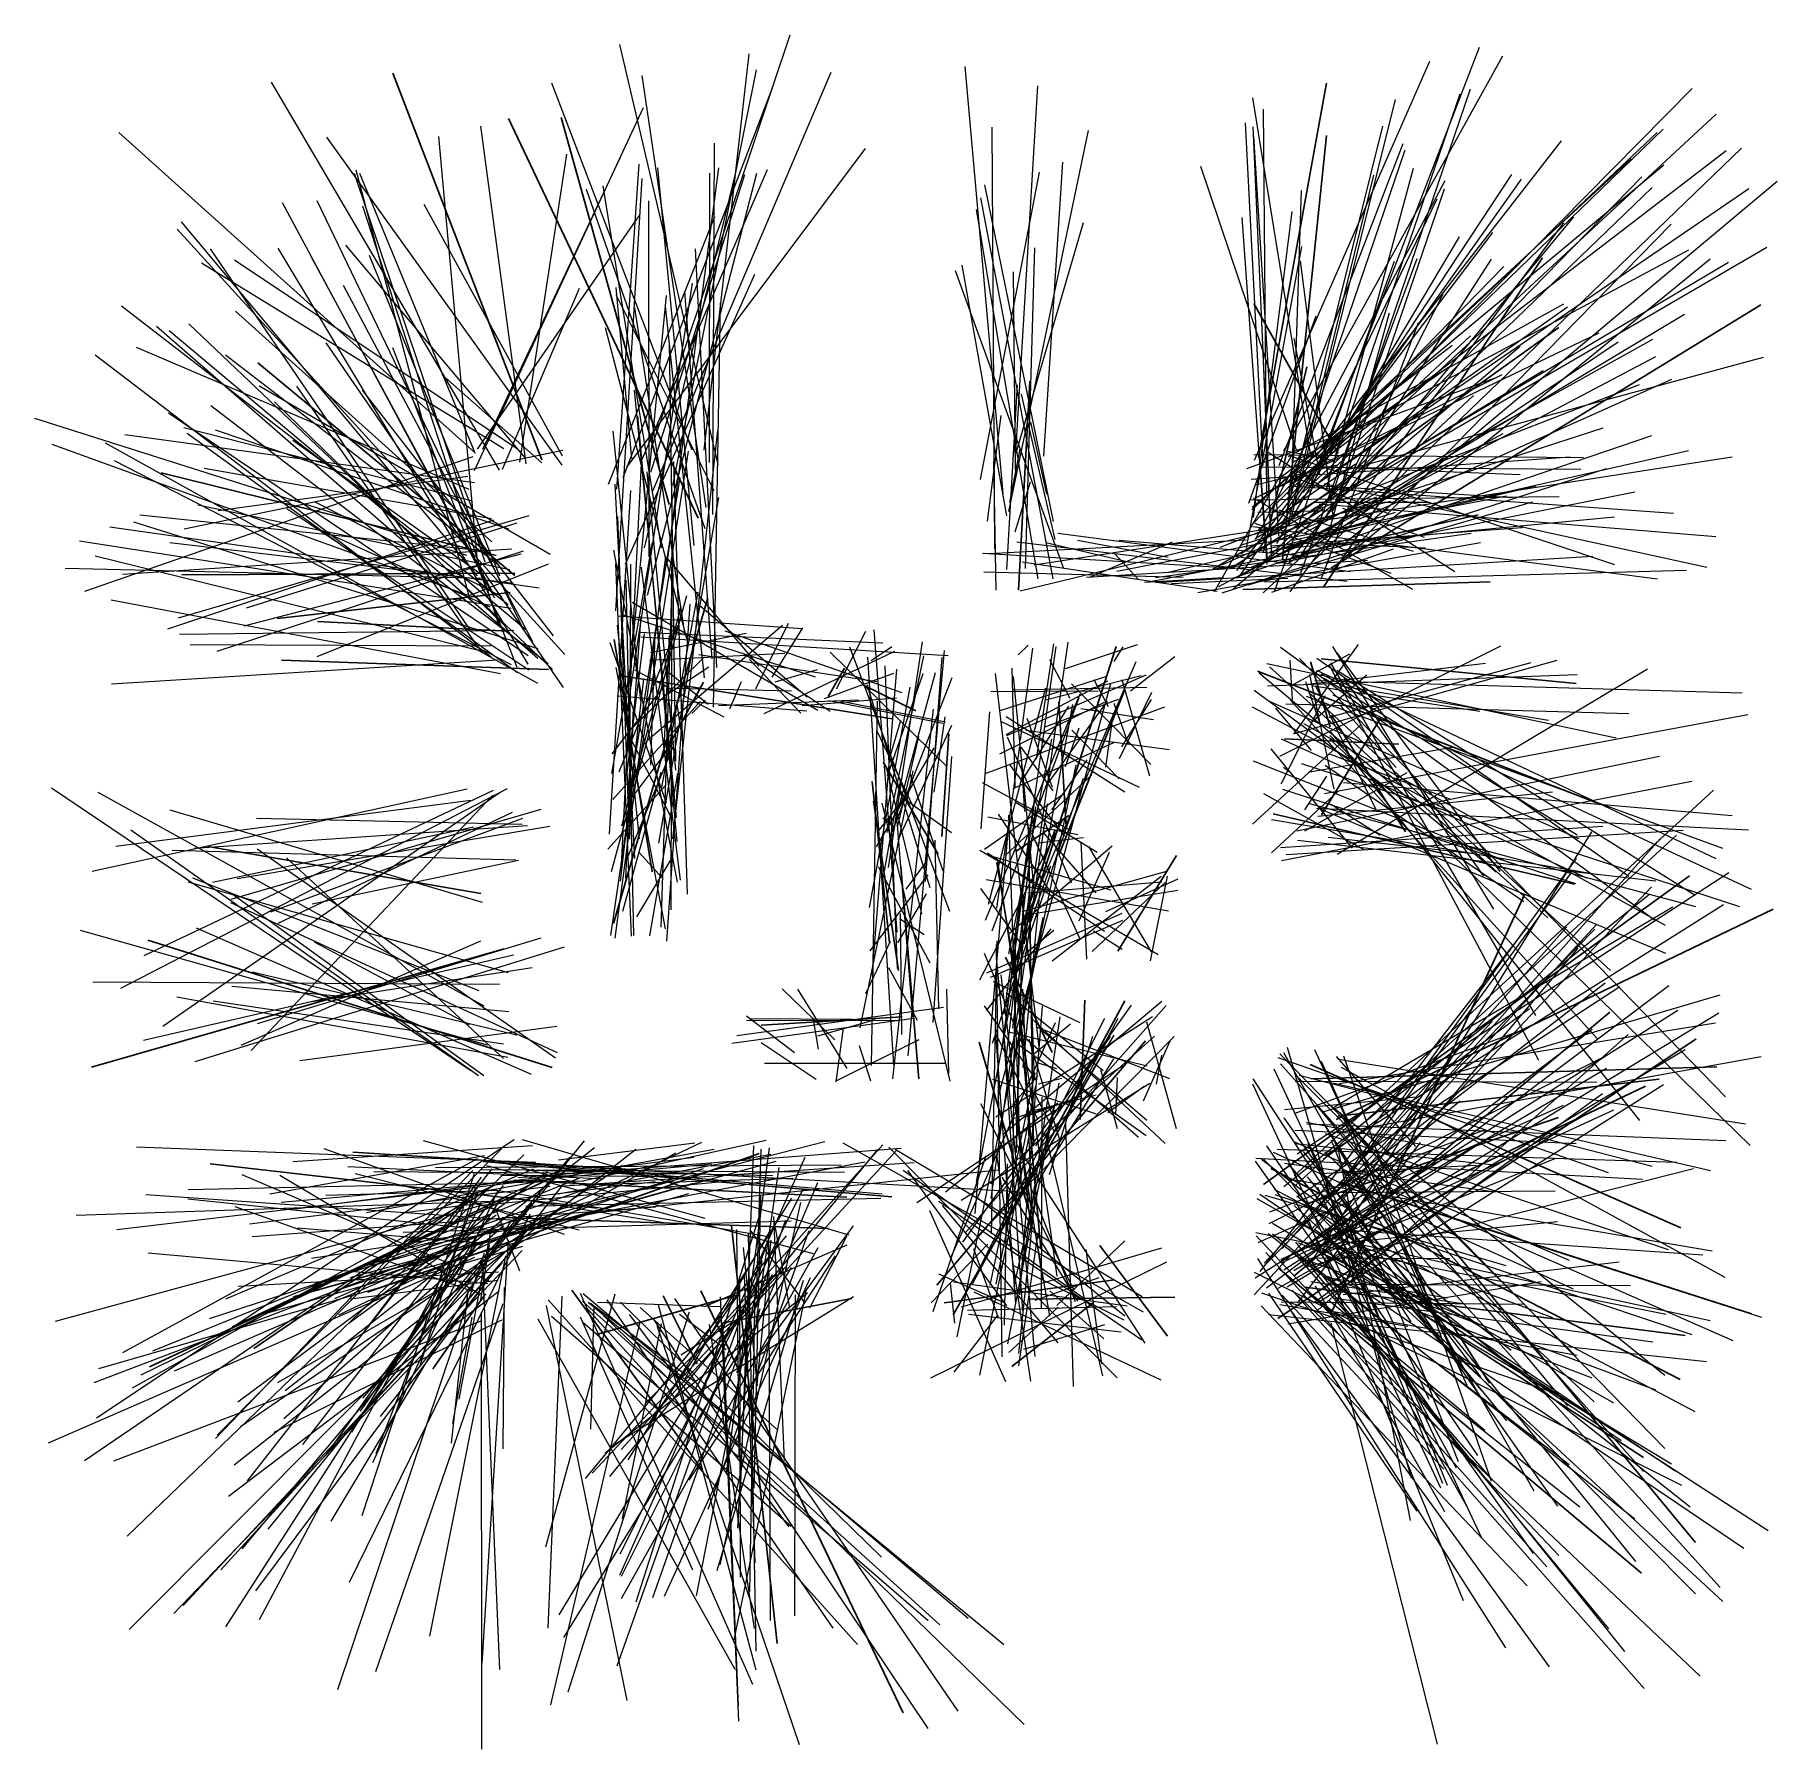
# Model space of a CAD drawing. Extents: x -992 to 993, y -982 to 972.
import ezdxf

# ---------------------------------------------------------------- set-up
doc = ezdxf.new("R2010")
doc.units = 0
for name, color, linetype, lineweight in [('1', 4, 'Continuous', 0), ('10', 253, 'Continuous', 0), ('2', 95, 'Continuous', 0), ('3', 69, 'Continuous', 0), ('4', 30, 'Continuous', 0), ('5', 21, 'Continuous', 0), ('6', 153, 'Continuous', 0), ('7', 206, 'Continuous', 0), ('8', 97, 'Continuous', 0), ('9', 237, 'Continuous', 0)]:
    doc.layers.add(name, color=color, linetype=linetype, lineweight=lineweight)

msp = doc.modelspace()

# ---------------------------------------------------------------- linework, layer by layer
for p, q in [((-414, 487.4), (-583.7, 928.1)), ((402.6, 490.1), (479.8, 916.6)), ((-235.8, 420.9), (-451.9, 876.4)), ((-268.8, 436.3), (-392, 877.7)), ((-489.5, 495), (-896, 860.3)), ((429.7, 373.8), (480, 857.1)), ((476.8, 342.8), (725.9, 717.6)), ((493.4, 494.5), (397.1, 665.4)), ((484.7, 363.9), (974.9, 664)), ((415, 402.5), (744.7, 638.2)), ((-444.8, 355.3), (-737.7, 597.7)), ((-414, 483.7), (-527.8, 584.2)), ((129.2, 338.7), (141.9, 576.9)), ((407.9, 381.4), (457.5, 593.5)), ((-466, 378.1), (-847.7, 472.5)), ((373.1, 365.1), (476.1, 431.4)), ((442.9, 376.6), (652.9, 424.5)), ((-444.7, 358.3), (-824.1, 356.2)), ((384.8, 339.6), (666.4, 348.2)), ((-450.2, 336), (-715.7, 306.3)), ((-225, 330), (-332.5, -41.3)), ((-452.6, 292.1), (-669.6, 303.2)), ((-288.2, 17.7), (-331.6, 282.5)), ((-406.6, 248.5), (-710.6, 258.8)), ((121.2, -97.3), (240.3, 274.4)), ((474, 260.4), (764.3, 232.2)), ((-15, 192.1), (-320.3, 240.6)), ((-69.1, 250), (-87.7, 217.6)), ((401.4, 246.6), (788.7, 95.9)), ((461.8, 257.2), (484, 183)), ((-229.9, 233.8), (-277.4, 146.9)), ((12.1, 201.3), (-48.2, 230.8)), ((250.1, 225.4), (175.4, 37.8)), ((175, 211.4), (183.5, 69)), ((474.4, 82.7), (541.7, 193.2)), ((485.7, 196.2), (569.9, 63.4)), ((49.5, 175), (41.6, 58.1)), ((432.2, 169.3), (562.3, 163.3)), ((37.5, 38), (-25.3, 142.8)), ((-17.8, -62.9), (-37.8, 120.7)), ((111.3, -177.7), (147.3, 100.3)), ((443, -328.7), (920.7, 110.9)), ((-7.8, -94.8), (-36, 98.2)), ((186.2, 81.9), (126, 41)), ((419.1, 83.9), (762.6, 3.5)), ((134, -40.7), (170.7, 66)), ((140.4, 68.9), (146.2, -295.2)), ((-483.5, -7), (-794.5, 46.6)), ((444.5, -339.8), (878.6, 59.4)), ((-4.9, 23.9), (15.6, -218.2)), ((135.8, -162.9), (104.5, 28.5)), ((242.2, -72.8), (308.9, 36.4)), ((408.1, -338.6), (893.7, 13)), ((126.5, -302.1), (134.6, -9.5)), ((486.4, -482.9), (705.8, -7.3)), ((491, -264.7), (988.8, -24.9)), ((411.4, -428.6), (785.6, -47.8)), ((-457.1, -70.2), (-927.2, -204.9)), ((-402.4, -205.2), (-863, -60.2)), ((114.3, -79.6), (167.5, -188.3)), ((124.3, -80.4), (154.6, -411.6)), ((76.7, -451.1), (250.2, -129.3)), ((204.7, -128.5), (199.3, -264.5)), ((-164.3, -157.1), (-3.6, -147.5)), ((443.1, -442.9), (802.7, -142.1)), ((273.7, -175.1), (36.1, -453.3)), ((84.3, -176.4), (144.3, -379.8)), ((424.4, -491.4), (901.2, -172.5)), ((220.8, -196.4), (54.5, -487.3)), ((426.8, -189.7), (865.5, -639.6)), ((461.5, -202), (883.5, -388.1)), ((462.1, -218.4), (924.6, -204.6)), ((428, -424.4), (843.4, -226.5)), ((492.7, -260.8), (858.9, -218.6)), ((495.4, -257.2), (900.2, -746.8)), ((457.3, -360.6), (744.1, -262.5)), ((477.1, -270.1), (665.6, -565.3)), ((-351.1, -365.7), (-792, -315)), ((-306.5, -322.1), (-629.4, -301.7)), ((-166.3, -303.2), (-612.5, -461.4)), ((-481, -312.4), (-15.2, -352.8)), ((-10.4, -300.2), (-323.7, -640.8)), ((436.6, -315.6), (656.6, -573.3)), ((-396.4, -328.1), (-861.1, -546.6)), ((-66.7, -353.2), (-446, -333.8)), ((416.7, -320.6), (883, -560.9)), ((-469.8, -339.8), (-742, -525.7)), ((-241.1, -337.7), (-696.9, -466.7)), ((-87.4, -389), (-459.4, -376.5)), ((-198.1, -385.8), (-146, -861.8)), ((29.4, -473.7), (94, -406.7)), ((221.8, -408.3), (298.7, -511.4)), ((474.6, -411.8), (841.2, -650)), ((425.4, -433.9), (838.7, -781.9)), ((44.5, -473.5), (238.5, -447.4)), ((455.2, -455.8), (888.4, -510.9)), ((-478.4, -463.2), (-538.2, -548.8)), ((-380, -459.2), (-231.1, -664.5)), ((-192.4, -465), (-350.1, -509.2)), ((-275.9, -465.5), (-237.1, -543.2)), ((-232.8, -460.1), (-2.5, -941)), ((-60.8, -468.5), (-208.5, -496.8)), ((214.5, -473.1), (121.5, -546.2)), ((140.9, -469.3), (307.1, -467.3)), ((164.9, -459.8), (226.3, -514.5)), ((446.9, -465.2), (905.5, -899.3))]:
    msp.add_line(p, q)
at = {"layer": '1'}
for p, q in [((412.1, 447.9), (408.1, 887)), ((118.2, 428.3), (208.8, 862.7)), ((437.3, 437.5), (544.1, 867.8)), ((-316.7, 479.4), (-45.2, 842)), ((-390.5, 491.3), (-548.2, 778.5)), ((495.5, 371.9), (917.1, 716.4)), ((-315.5, 226.5), (-272, 674.6)), ((474, 351.2), (584.6, 643.7)), ((472.3, 471.1), (443.1, 625.5)), ((-482.2, 267.3), (-693.3, 571.1)), ((-480.7, 354.7), (-697.8, 509.4)), ((-300.5, 490.6), (-323.9, 17.4)), ((464.9, 480), (700.6, 470.7)), ((-498.2, 468.2), (-782.9, 429)), ((392.8, 441.8), (745.2, 445.4)), ((471.4, 437), (923.6, 399.9)), ((-482, 383.4), (-871.9, 424.4)), ((401.7, 427.6), (486.1, 429.4)), ((422.3, 385.5), (808.1, 422.2)), ((396, 411.2), (856.9, 351.5)), ((-446.2, 346.4), (-837.8, 392.8)), ((-259.4, 6), (-332.1, 384.5)), ((-278.1, -45.2), (-264.3, 383.3)), ((-63.4, 274.1), (50.3, -27.3)), ((20.6, 263.8), (-21, 62.7)), ((438.1, 258.8), (440.9, 214.3)), ((-206.3, 193.8), (-308.1, 247.5)), ((228.3, 240.1), (107.8, 201.3)), ((268.8, 241.1), (159.8, 213.3)), ((482.9, 193.9), (713.3, 256.3)), ((-43.7, 231.4), (27.9, -0.1)), ((97.5, 223.1), (219.7, 224.1)), ((231.6, 205.6), (215.1, 236.5)), ((-38.5, -203.2), (-31.7, 212.4)), ((31.8, 203.2), (-14.5, -218.2)), ((456.7, 217.9), (931.2, 44.6)), ((496.4, 206.7), (559.3, 136.6)), ((116.3, 171.4), (189, 5.2)), ((396.2, 144.1), (692.1, 26.9)), ((451.5, 141.2), (950.3, -22)), ((-23.5, 18.4), (-5, 122.8)), ((-499.1, 111.8), (-926.4, 17.9)), ((408.3, 107), (522.4, 43.1)), ((-26.5, 95.8), (50.9, -221)), ((115, -195.3), (148.7, 91.8)), ((473.6, 89.3), (866.3, -75.1)), ((-430.5, 70.1), (-810.2, 44.4)), ((144.7, 60.5), (198.5, -57.8)), ((151.2, 50.8), (202.9, 56.9)), ((280.6, -73.5), (209.1, 46.4)), ((173.2, -443.3), (105.4, 30.5)), ((310.4, -3.7), (139.8, -31.5)), ((21.4, -54.2), (-6.4, -35.7)), ((-483.9, -61.4), (-756.9, -180.2)), ((13.9, -151.8), (-18.6, -91.8)), ((-34.2, -151.2), (-100, -169.6)), ((281.6, -147.5), (103.1, -261.8)), ((176.1, -147.6), (130.2, -455.3)), ((97.1, -338.1), (283.8, -169.6)), ((275.2, -265.6), (154.7, -162.6)), ((-39.2, -220.9), (-52, -180.7)), ((286.2, -224.5), (292.3, -191.2)), ((46, -200.9), (-160.3, -200.7)), ((147.6, -211.3), (96.3, -453.4)), ((151, -215), (122, -247.4)), ((230.7, -256.6), (272.1, -226.5)), ((402, -404.9), (749.8, -248.1)), ((492.6, -357.1), (632.1, -243.5)), ((142, -278.6), (84.6, -555.9)), ((443.9, -291.9), (667.5, -315.8)), ((492, -293.3), (575.3, -721.6)), ((-307, -298.7), (-764.6, -658.6)), ((-104.4, -417.9), (-476.7, -317.4)), ((-26.4, -349.6), (-464.2, -312.4)), ((419.3, -301.8), (760.8, -457.5)), ((478, -301.7), (784.9, -586.5)), ((-393.4, -322.5), (-871, -555.9)), ((-407.6, -324.3), (-760.5, -586.9)), ((-69.1, -325.2), (-483.6, -322)), ((109.9, -330.4), (196.1, -471.6)), ((-438.4, -380.3), (-865.4, -350.4)), ((-389.4, -337.8), (-598.4, -603.2)), ((494.7, -347.7), (740.6, -345.8)), ((-155.9, -394.9), (-153.8, -835.7)), ((466.6, -389.9), (877.3, -665.1)), ((-435.9, -409.2), (-919, -548.8)), ((-436.4, -414), (-833.2, -827.6)), ((477.5, -398.1), (917.2, -493.6)), ((-475.6, -451.8), (-862.4, -416.9)), ((-459.4, -428.4), (-822.7, -818.6)), ((-481.6, -432.3), (-462.3, -891.6)), ((249.4, -493.5), (122.2, -430.7)), ((469, -423.7), (955.4, -753.2)), ((-456.9, -456.3), (-458.4, -640.2)), ((-167.2, -451.6), (-394.8, -829.4)), ((-116.4, -448.1), (-214.5, -779.1)), ((-188.7, -443.2), (-188, -786.4)), ((435.8, -497.7), (724.5, -449.1)), ((482, -444.7), (617.7, -467.8)), ((405.9, -462.3), (741.7, -577.1)), ((428.5, -472.6), (705.9, -475.1)), ((-460.1, -493.4), (-719.3, -621.5)), ((-302.1, -479), (-145.2, -618.9)), ((-302.7, -496.9), (-404.2, -931.9))]:
    msp.add_line(p, q, dxfattribs=at)
at = {"layer": '10'}
for p, q in [((-390.9, 481.2), (-658.9, 855.2)), ((-487.4, 371.8), (-531.5, 855.7)), ((157.7, 491.6), (179.7, 826.5)), ((479.4, 452.3), (579.1, 819.7)), ((436.4, 414.4), (534, 811.6)), ((440.2, 448.7), (451.4, 794.3)), ((437.5, 371.7), (761.8, 764.2)), ((-441.8, 499.3), (-764.2, 714.8)), ((-214.8, 250.7), (-239, 727.9)), ((-219.9, 260.3), (-251, 679.5)), ((-463.4, 367.3), (-774.6, 606.5)), ((357.4, 342.9), (681.3, 517.3)), ((375.5, 353), (850.7, 515.2)), ((-471.4, 420), (-798.9, 477.4)), ((404, 479.5), (769.9, 476.7)), ((438.8, 457.8), (875.4, 426.6)), ((130.9, 337.9), (552.9, 440.3)), ((-450.4, 361.9), (-805.9, 435.5)), ((414.9, 381.9), (558.5, 427.6)), ((-472.8, 319.3), (-670.3, 409.2)), ((-449.1, 317.9), (-941, 394.5)), ((-481.7, 268.9), (-923.1, 377.5)), ((417.7, 336.4), (556.4, 385.7)), ((-479.7, 352.2), (-957, 363.5)), ((-300.9, 364.8), (-256.6, 8.2)), ((-116.6, 294.5), (-327.4, 309.1)), ((-301.1, 309.2), (-316.4, 101.6)), ((-297.4, 289.5), (-317.1, 131.1)), ((144.9, 272.7), (130.8, 167.9)), ((426.8, 149.6), (678.5, 275.2)), ((486.6, 274.5), (670.3, -24.7)), ((-92.1, 215.1), (-13.1, 244.2)), ((-8.9, -92.5), (-23, 252.5)), ((115.9, 173), (274.4, 242.4)), ((125.4, 114), (121.8, 249.7)), ((473.8, 243.2), (544.4, 205.9)), ((94.9, -19), (160, 227.5)), ((499.7, 238.1), (658.9, 12.8)), ((160.2, 114.8), (230.4, 212.3)), ((228.7, 137.1), (237.2, 199)), ((9.3, 91.3), (-32.4, 178.8)), ((32.8, 108.5), (45.4, 194.5)), ((189.6, 179), (243.9, 123.8)), ((446.2, 64.4), (859.4, 149.6)), ((43.2, 18.3), (5.6, 129.5)), ((428.6, 30.7), (896, 120.9)), ((-415.3, 88.7), (-768.5, -13.9)), ((117.7, 82.1), (131.9, -345.4)), ((-436.1, 78.4), (-723.2, -28.1)), ((-25.7, 79.2), (-13.5, 69.9)), ((417.3, 77.2), (789.5, 14.8)), ((427.5, 45.3), (794.7, 69.7)), ((154.7, 13.1), (134.1, -205.3)), ((298.5, 12.9), (279, -83.9)), ((104.2, -60.8), (98, -395)), ((103.4, -65), (109.9, -535.2)), ((411.6, -456.5), (870.1, -111.9)), ((292.2, -130.3), (111.2, -282.2)), ((-60.1, -150.6), (-177.8, -149.7)), ((15.3, -173.8), (-79.7, -221.3)), ((151.1, -264.6), (102.7, -166)), ((458.3, -406.6), (782.8, -161.7)), ((414.5, -383.3), (795.9, -193.2)), ((473.7, -198.2), (641, -570.2)), ((463.1, -426.2), (603.7, -215.4)), ((217.4, -236.8), (144.3, -255.3)), ((465.1, -473.7), (794.4, -234.8)), ((123.9, -263.2), (189.5, -242.7)), ((-420.9, -313.8), (-876, -296.1)), ((-91.6, -290), (-580.9, -414.9)), ((-18.6, -296.2), (241.5, -558.9)), ((127.1, -294.3), (273, -519.7)), ((478.6, -280.4), (869.2, -412.8)), ((-434.6, -304.8), (-886.6, -739.5)), ((-393.8, -340.7), (10.1, -313.6)), ((-114.3, -308), (-325.7, -784.5)), ((453.5, -301.1), (832.1, -768.3)), ((-470.9, -320.8), (-749.6, -676.5)), ((106.4, -322.5), (-365.8, -372.5)), ((-493.1, -352.3), (-935.1, -653.8)), ((147.6, -353.7), (129, -531.4)), ((496.8, -350.9), (655.3, -558.1)), ((-491.4, -393.4), (-793, -491.9)), ((-487.4, -405.3), (-692.4, -388.4)), ((151.1, -393.8), (129.1, -545.3)), ((482.8, -395.6), (737.4, -490.2)), ((447.5, -405), (652.9, -497)), ((499.7, -406.3), (612, -679.2)), ((443.9, -419.6), (854.9, -572.9)), ((460.7, -430.9), (801.2, -845.1)), ((-463.6, -438.7), (-760, -455.1)), ((54.9, -449.7), (252.9, -476.9)), ((491.2, -452.5), (826.2, -453.8)), ((-406.9, -470.3), (-54.5, -863.2)), ((-367.9, -471.7), (39.5, -840.8)), ((-171.4, -458.8), (-177.3, -802.6)), ((-125.5, -464.4), (-126.1, -830.3)), ((-482.3, -494.3), (-902, -654.2)), ((-178.2, -484), (-191.3, -730.4)), ((71.1, -482.1), (240.6, -477.7)), ((414, -486.8), (912.7, -540.5))]:
    msp.add_line(p, q, dxfattribs=at)
at = {"layer": '2'}
for p, q in [((397.8, 486.8), (597.6, 941.7)), ((-264.9, 458), (-169.3, 931.7)), ((-321.4, 467.2), (-151.1, 911.3)), ((484.8, 473.9), (632.2, 904.5)), ((441.9, 434.6), (924, 881.5)), ((463.1, 370.3), (952.6, 842.6)), ((-495.7, 327.4), (-625.5, 817.6)), ((-228.1, 408.8), (-363.1, 795.3)), ((-293.6, 333.2), (-169.1, 813.9)), ((-289.8, 473.3), (-182.9, 812.5)), ((168.8, 417.1), (90.7, 800.7)), ((168.4, 351.7), (86.2, 786)), ((-461.9, 354.8), (-610.3, 720.2)), ((115.8, 423.6), (64.9, 709.2)), ((-217.9, 451.9), (-329.3, 675.2)), ((437, 369.9), (812.3, 621.8)), ((382.3, 380.5), (726.8, 589.2)), ((-260.6, 79.5), (-308.3, 566.6)), ((-260, 52.1), (-304.5, 537.3)), ((-451.8, 408.2), (-785.8, 521)), ((161.3, 448), (142.9, 530.2)), ((382.4, 389.9), (795.2, 523.6)), ((-498.6, 333.1), (-972.1, 504.7)), ((100.4, 485.8), (103.3, 338.7)), ((394.2, 465.2), (757.6, 490.6)), ((449.6, 414.2), (942.1, 490.9)), ((-314, 106.9), (-256.3, 467.2)), ((173.9, 403.6), (507.3, 360)), ((398.4, 415), (553.4, 358)), ((415.8, 382), (514.4, 409.4)), ((468.6, 392.8), (592.6, 386.9)), ((-273, 376.7), (-330.9, -57.8)), ((-323, 70.1), (-255.4, 319.7)), ((-293.4, 168), (-140, 299)), ((-170.2, 226.1), (-133, 301.2)), ((-446.1, 292.8), (-827, 288.4)), ((-303.5, 290.9), (-25.6, 278.8)), ((-151.7, 239.5), (-116.7, 295.7)), ((-35.9, 293.4), (-9.7, -50.9)), ((-310, 182.7), (-228.8, 262.7)), ((-137.1, 266.4), (-291.3, 258.6)), ((149.7, 146), (169.3, 277.7)), ((307, 262.8), (256.6, 223.5)), ((33.9, 244.6), (-11.2, 78.2)), ((133.3, -45.7), (262.9, 257.6)), ((491.8, 247.4), (899.8, -9.1)), ((-129.5, 223.7), (-261.9, 226.8)), ((-87, 213.1), (42.7, 187.2)), ((226.5, 210.7), (107.5, 151.7)), ((132.5, 120.6), (186.4, 206.4)), ((254.3, 163.3), (238, 209.7)), ((266.7, 113.7), (109.5, 188.5)), ((237.4, 164.6), (122.7, 112.4)), ((-278.3, 131.1), (-322.3, -27.4)), ((439.9, 129.7), (431.1, 136.7)), ((455.4, 64.4), (571.8, 130.9)), ((499.2, 119.6), (942.2, 82)), ((52.7, 62.1), (0.7, 99.5)), ((196.7, 59.8), (94, 79.9)), ((-486.1, -214.8), (-882.4, 65.3)), ((157.3, 62.7), (217, -6.4)), ((-457.8, -195.1), (-704.8, 33.8)), ((23.5, 28.6), (0.6, -2)), ((93.6, 39.3), (227.1, -49.8)), ((446.4, -303.8), (938.5, 17.1)), ((-8.6, -63.4), (24.2, -7.5)), ((431.4, -340.8), (848.1, -7.7)), ((489.1, -250.1), (874.4, -22.3)), ((165.9, -47.2), (92.2, -140.5)), ((-140.4, -115.8), (-80.4, -173.7)), ((143.3, -387.9), (109.4, -99.7)), ((115, -119.9), (225.4, -208.6)), ((-98.8, -184.6), (-105, -148.6)), ((442.9, -436.6), (927.1, -143.2)), ((136.3, -171.3), (265.9, -284.9)), ((435.1, -455.5), (888.4, -184.7)), ((466.4, -184.8), (629.7, -541.5)), ((491, -192.9), (581.5, -295.4)), ((448.9, -213.9), (850.8, -318)), ((85.9, -246.4), (191.9, -458.6)), ((124.3, -246.4), (156.2, -446.5)), ((241.7, -238.6), (240.1, -245.4)), ((182.5, -268.9), (191.3, -569.1)), ((457.2, -267.7), (615.7, -298.2)), ((-154.9, -297), (-203.9, -667.7)), ((271.3, -484.2), (-70.9, -291.6)), ((-220.4, -315.7), (-711, -359.3)), ((-147.4, -312.5), (-632.9, -445.2)), ((-217.7, -298.7), (-613.9, -370.9)), ((104.4, -307.4), (142.6, -563)), ((408.6, -310.4), (900.2, -805.3)), ((-491, -326.5), (-619, -716.2)), ((-150.7, -328.7), (-431.2, -322.6)), ((-170, -495.1), (-143.6, -319.2)), ((-404.4, -340.9), (-747.1, -384.1)), ((-489.7, -341.5), (-553.4, -546.7)), ((-153.7, -398.6), (-469.7, -344.8)), ((-129.6, -354.2), (-316.2, -652.6)), ((-484.4, -363.1), (-968.5, -495)), ((-460.2, -357.7), (-944.6, -373.9)), ((-492.5, -460.5), (-763.6, -364.2)), ((-439.1, -437.5), (-466, -367.7)), ((-109.7, -391.5), (-225.1, -709.2)), ((-479.8, -416.8), (-646.7, -914.6)), ((64.1, -478.1), (292.4, -410.9)), ((205.8, -412.9), (223.4, -543.2)), ((-464.6, -432.6), (-740.4, -802)), ((-135.5, -432.3), (-356.9, -667.6)), ((444, -417.7), (667.8, -674.6)), ((465.4, -422.4), (620.5, -423.1)), ((-463.1, -460.5), (-771, -694.5)), ((-340, -470.3), (-82.5, -844.5)), ((-418.6, -491.7), (-194.2, -891.1)), ((-165.6, -480.6), (-181.8, -542.9)), ((-278, -497.6), (-322.6, -719.9))]:
    msp.add_line(p, q, dxfattribs=at)
at = {"layer": '3'}
for p, q in [((431.2, 497.5), (680.7, 947.7)), ((-462.3, 475.5), (-722.1, 917.9)), ((-242.6, 498.5), (-402.6, 916.7)), ((102, 385.7), (98.9, 866.6)), ((-328.6, 454), (-303.2, 824.4)), ((446, 497), (336.7, 821.5)), ((380.3, 354), (702.2, 807.1)), ((469.5, 460.3), (961.2, 796.7)), ((491.6, 437.4), (614.3, 796.2)), ((496, 388.1), (993.4, 804.8)), ((447.2, 456.8), (606.1, 784.8)), ((-338.2, 459.7), (-216.9, 764.7)), ((423.4, 391.9), (631.6, 741.4)), ((446.5, 371.7), (667.9, 715.9)), ((490.9, 443.7), (981.5, 729.6)), ((-251.2, 290.1), (-308, 660.4)), ((-228.8, 239), (-273.3, 663)), ((475.7, 465), (754.7, 661.7)), ((-402, 248.5), (-816.4, 642.2)), ((483.3, 406.9), (551.9, 655)), ((-261.3, 144.1), (-268.5, 621.4)), ((495.8, 474.1), (978, 604.4)), ((393.6, 364.4), (873.4, 579.1)), ((467, 487), (619.2, 593.2)), ((115.6, 362.4), (127.7, 572.9)), ((-407, 254.9), (-791.2, 548.7)), ((443.1, 497.5), (352, 337)), ((-448.8, 253.7), (-901.1, 486.3)), ((361, 335.6), (799, 477.4)), ((-313.2, 452.5), (-337.3, 60.8)), ((-315.4, 91.1), (-327.3, 422.6)), ((425.5, 430.5), (578.8, 383.3)), ((-448.1, 385.3), (-892, 356.7)), ((-288.5, 392.9), (-334.7, 129.8)), ((89.6, 359.8), (316.7, 353.5)), ((-309.2, -54.7), (-317.8, 350.2)), ((272.5, 347.7), (362.5, 353)), ((-236.5, 336.3), (-278.6, 110.2)), ((-328.3, 298.7), (-303.1, 55.4)), ((-177.6, 259.9), (-118.9, 198.5)), ((47.6, 137.4), (-85.4, 268.2)), ((438.7, 229.4), (506.4, 266.3)), ((443.4, 175.5), (742.9, 259)), ((449.2, 260.7), (934.5, -238.8)), ((-273, -47.1), (-329.4, 250.5)), ((415, 251.3), (732.3, -34.6)), ((488.8, 111.8), (461.1, 242.5)), ((492, 37.8), (845.6, 249.2)), ((279.8, 140), (189.3, 232)), ((487, 219.6), (963.6, -2.1)), ((-254, 171.9), (-260.1, 211.2)), ((99.2, -49.4), (198.2, 216.3)), ((190.6, 208.3), (156, 19.3)), ((395.4, 205.7), (634.1, 79.1)), ((433.5, 209.3), (824.4, 198)), ((438.4, 213.9), (788.4, -172.4)), ((453.9, 186.6), (865.8, -43)), ((-32.7, 46.3), (33.1, 159.2)), ((15.2, 171.9), (-8.7, 69.8)), ((460.8, 131.7), (625.3, 160.1)), ((483.8, 172.9), (962.5, -294.1)), ((97.8, -354.2), (162.2, 95.1)), ((105.9, 83.4), (164.3, -4)), ((-491.4, 68.7), (-789.3, 5.4)), ((-404.8, 69.5), (-761.3, 9.7)), ((164.8, 16.5), (143.9, 62)), ((310.5, 9.4), (228, -27.8)), ((141.4, -2.7), (122.3, -160.4)), ((478.9, -305.1), (932.3, -19.4)), ((-5.9, -29.9), (-4.4, -167.9)), ((136.4, -75.9), (169.4, -48.8)), ((-446.5, -77.2), (-867.8, -174.6)), ((-44.8, -121), (-16.8, -61.3)), ((-442.7, -168.4), (-744.1, -96.7)), ((213.5, -170.1), (164, -327.8)), ((431.9, -253.1), (582.6, -238.8)), ((457.4, -269.6), (935, -288.5)), ((-232.1, -291), (-645.8, -487.8)), ((-172.9, -294.3), (-188, -689.8)), ((442.5, -289.7), (756.6, -424.9)), ((-322.6, -317.1), (-757.4, -614.8)), ((-73.1, -316.6), (-535.3, -319.9)), ((432.1, -314.4), (672.4, -347)), ((-343.6, -332.8), (-635, -318.7)), ((-260.8, -330), (-460.6, -328.6)), ((194, -472.5), (136.2, -324.2)), ((-456.1, -353.9), (-766.9, -500.8)), ((-116.3, -343.6), (-325.3, -760.2)), ((-414.5, -374.3), (-884.2, -846)), ((-466.1, -373.8), (-633.9, -497.3)), ((-164.6, -368.9), (-306.8, -814.7)), ((444.9, -358.8), (639.7, -705.8)), ((-178.9, -393.8), (-170.2, -870.5)), ((-108.9, -479.4), (-66.1, -396.7)), ((-438.5, -403.5), (-779.7, -778)), ((-452.4, -402.2), (-482.6, -884.6)), ((-135.5, -397.2), (-364.7, -673.9)), ((-66.4, -408), (-228.9, -478.3)), ((-463.7, -448), (-632, -469.3)), ((56.5, -496.8), (51.6, -451.3)), ((-361.2, -472.9), (112.4, -862.9)), ((-111.3, -462.4), (-341.8, -644.9)), ((-262.9, -468.5), (60, -939)), ((413.8, -462.6), (582.7, -711.1)), ((-483.1, -484.2), (-482.9, -982.4)), ((-370.5, -489.4), (-242.3, -778.1)), ((-343.4, -488.3), (135.6, -954.1)), ((-208.1, -496.3), (-190.3, -933.3)), ((227, -498.8), (134.6, -526.6)), ((485, -496.5), (606.1, -976.8))]:
    msp.add_line(p, q, dxfattribs=at)
at = {"layer": '4'}
for p, q in [((462.5, 459.8), (654.2, 957.6)), ((-432, 482.8), (-483.7, 867.5)), ((418, 432.8), (863.6, 864.4)), ((-219.3, 425), (-217.5, 848.4)), ((437.2, 456.9), (935.4, 839.8)), ((-271.3, 369.2), (-212.4, 820)), ((395.4, 433.2), (864.4, 823.7)), ((-291.9, 376.7), (-292, 782.4)), ((-487.4, 354.9), (-824.7, 758.6)), ((-496.4, 294.7), (-791.6, 727.7)), ((-468.8, 333.8), (-676.4, 718.5)), ((420.8, 337.3), (557.4, 713.6)), ((-311.7, 488.5), (-329.2, 683.6)), ((436.6, 491.2), (750.2, 665.2)), ((391.3, 437.9), (468, 651.4)), ((-404.5, 379.5), (-736.1, 571.1)), ((358.7, 387.6), (836.4, 573)), ((441.9, 395.9), (892.5, 498)), ((142.4, 461.7), (124.9, 405)), ((297.9, 358.9), (718.4, 457.6)), ((447.7, 465.7), (548.7, 427)), ((360.6, 367.8), (537.4, 445.3)), ((396.2, 444.1), (578.1, 339.8)), ((277.7, 348.1), (589.2, 409.6)), ((95.5, 380.6), (388.9, 396)), ((127.2, 394), (503, 348.9)), ((299.6, 375.8), (196.2, 395.2)), ((210.4, 353.5), (304.5, 393.7)), ((-311.8, -55.8), (-329.7, 368.9)), ((133.1, 370.9), (355.4, 337.6)), ((409.3, 348.4), (890, 361.5)), ((303.2, 346.4), (436, 352.6)), ((-320.9, 310.6), (-102.7, 239.9)), ((-271.9, 95.9), (-336.1, 278.8)), ((-472.2, 274.9), (-814.8, 276.4)), ((-160.8, 198.3), (-11.8, 269.4)), ((455.5, 231.4), (661.1, 255.5)), ((462.8, 188.2), (526, 242.1)), ((114.9, 174.2), (230.9, 235.5)), ((397.6, 224.8), (577.9, 92)), ((421.8, 204.1), (462.5, 156.1)), ((167.7, 113.7), (138.8, 192.5)), ((-316.3, 33.7), (-264.3, 160.4)), ((194.2, 139.8), (117.9, -227.8)), ((136.1, 86.3), (131.9, 151.7)), ((480, 126.8), (454.8, 88.2)), ((-479.7, -135.4), (-919.4, 108.3)), ((-273.7, 115.7), (-338.7, 43.4)), ((493.2, 109.7), (417.3, 39.4)), ((470, 81), (737.3, 109)), ((468.4, 90.3), (960.9, 65.5)), ((484.5, 95.3), (540.9, 59.6)), ((-303.3, 39.8), (-276.5, 10.3)), ((33.8, 53.6), (37.9, -138.5)), ((462.9, -390.1), (860, 55.2)), ((495, -339), (764.9, 32.8)), ((-40.1, -72.2), (26, 14.2)), ((477.6, -395.8), (850.1, 0.6)), ((-480, -214.9), (-765.7, -8.6)), ((246.8, -29.9), (92.4, -98)), ((429.5, -411.6), (753.9, -45.1)), ((103.4, -79.9), (147.8, -534.8)), ((-452.7, -194.1), (-829.9, -125.3)), ((-197.5, -177.7), (9.6, -149.1)), ((-180.8, -146.4), (-126.2, -188.1)), ((188.4, -156.1), (146, -190.4)), ((81.5, -398.3), (306.2, -170)), ((149, -159), (301.2, -217.8)), ((444.2, -257.4), (703.1, -162.3)), ((492.8, -280), (975.3, -192.9)), ((420, -206.9), (596.4, -583.5)), ((427.5, -201.2), (841, -665.8)), ((133.8, -262.3), (200, -238.1)), ((487.2, -223), (917.3, -322.8)), ((123.9, -454.5), (169.5, -249.1)), ((443.8, -276.8), (764.3, -291.8)), ((-4.6, -297.5), (-440.9, -331.1)), ((-63.9, -396.5), (-435.9, -287.9)), ((-394.9, -310.6), (-239.7, -291.1)), ((160, -283.9), (224.6, -556.7)), ((485.1, -288.1), (630.1, -654.3)), ((-479.3, -305.9), (-724, -349.6)), ((-382.1, -307.6), (-618.2, -582.3)), ((91.7, -306), (31.3, -484)), ((113, -499), (116.5, -315.3)), ((-423.8, -321.3), (-774.6, -469.6)), ((-99.9, -336.8), (-192.2, -553.2)), ((-2.2, -322.2), (204.5, -469)), ((-458.3, -339.9), (-686.6, -635.1)), ((-352.7, -340.1), (-672.9, -451.8)), ((-461.1, -345.5), (-660.1, -351.3)), ((83.2, -354.1), (250.3, -488.4)), ((404.1, -349.8), (815.7, -630.7)), ((-483.5, -360.7), (-736.1, -834.9)), ((-431.7, -372.5), (-650.3, -469)), ((-488, -405.7), (-659.6, -646.5)), ((-490.8, -422.1), (-976.5, -633.5)), ((499.1, -464), (813.2, -426.7)), ((397.7, -438.7), (884.5, -681.4)), ((-458.4, -474.7), (-603.5, -894.1)), ((-498.5, -459.8), (-517.4, -633.4)), ((-370.2, -462.5), (-173.9, -908.1)), ((-281.4, -475.4), (-170.3, -891.8)), ((429.5, -464.9), (613.6, -663.2)), ((-362.3, -480), (-236.7, -618.8)), ((-354.7, -477.5), (-358.6, -617.5)), ((72.1, -486.7), (245.9, -506.6)), ((439.5, -483), (733.7, -888.6))]:
    msp.add_line(p, q, dxfattribs=at)
at = {"layer": '5'}
for p, q in [((-227, 432.9), (-299.9, 925.3)), ((-439.3, 484.8), (-385.4, 835.9)), ((435.8, 448), (569.5, 840.6)), ((-277.8, 387.1), (-344.2, 799.5)), ((406.2, 369.1), (851.1, 797.7)), ((483.7, 358.5), (872.6, 756.1)), ((-429.7, 254.4), (-714.3, 728.6)), ((-432.7, 489.1), (-637.2, 732)), ((462.5, 429.9), (938.1, 712.8)), ((417.8, 375.9), (406.4, 644.8)), ((-496.9, 453.6), (-875.9, 615.4)), ((424.4, 465), (623.2, 618)), ((389.2, 477.6), (671.3, 580.4)), ((-400.9, 286.7), (-618.3, 566.9)), ((170.7, 396.6), (132.5, 562.2)), ((-301.4, 212.1), (-332.8, 520.1)), ((-305.9, 120.6), (-246.9, 497.3)), ((130.7, 499.8), (118.8, 438.6)), ((442, 490.7), (808, 367.9)), ((-266.8, -25.7), (-265.5, 443)), ((241.1, 360.3), (684.9, 446.2)), ((-418.4, 271.9), (-879, 416.2)), ((-438.1, 379.8), (-753.6, 297.8)), ((-312.9, 368.4), (-314, 54.8)), ((-111.8, 216.8), (-234, 320.9)), ((-290.3, 267.7), (-181.3, 289.8)), ((19.4, 279.8), (-19.6, 22.5)), ((3.3, -191.9), (44.6, 269.9)), ((140.2, 276), (128.8, 265.1)), ((412.7, 229.8), (765.7, 242.5)), ((468.7, 247.4), (923.4, 32.9)), ((484.6, 255.9), (718.1, -146.1)), ((91.5, -37.4), (199.2, 220.4)), ((123.3, 225.3), (275.2, 228)), ((466.5, 235.7), (953.5, 221.9)), ((-74.6, 212.5), (45.7, 188.6)), ((280, 214.1), (246.5, 160.3)), ((478.5, 218.3), (428, 117.5)), ((-263.5, 166.3), (-316, 96.3)), ((-259.5, 129.7), (-291.4, -55.3)), ((87.6, 119.7), (187.6, 65.5)), ((202.6, 123.9), (99, -178.1)), ((-461.5, 108), (-845.9, -158.7)), ((-30.8, 63.5), (-1.2, 101.8)), ((-10.4, 85.5), (8.1, -147.6)), ((85.1, 42.5), (288.2, -76.4)), ((235.7, 47.1), (118.9, -52.6)), ((198.3, -38.1), (232.7, 40.1)), ((-267.2, 31.7), (-306.3, -33.7)), ((99.9, 35.1), (234.1, -2.9)), ((133.1, -27.5), (298, 18.3)), ((296.2, 5.4), (213, -73.2)), ((137.5, -38.4), (80.7, -335.7)), ((-496.3, -156.7), (-673, -62.3)), ((-425.2, -91.7), (-680.7, -131.4)), ((147.1, -218.6), (142.6, -89.5)), ((482.3, -352.4), (797.6, -108.8)), ((-457.6, -178.7), (-788.4, -129.9)), ((43.7, -137.1), (-191.7, -169.4)), ((257.4, -134.3), (65.3, -404.4)), ((155.8, -135.6), (130.2, -464.6)), ((111.3, -157.5), (133.6, -482.3)), ((153.8, -316.4), (242.7, -149.2)), ((398.5, -445.1), (880.3, -139.9)), ((494.5, -223.4), (923.2, -154.4)), ((118, -164.6), (275.7, -203.3)), ((435.2, -182.1), (576.4, -673.1)), ((172.7, -206.7), (150.2, -199.9)), ((466.5, -402.3), (799.1, -206.2)), ((395.6, -223.8), (610, -684.5)), ((469.1, -473.9), (863.8, -224.6)), ((155.5, -239), (154.9, -479.6)), ((424.8, -456.8), (781.3, -255.5)), ((428.4, -428), (807.2, -253.5)), ((-365.8, -289.1), (-726.3, -731.7)), ((-228, -377.6), (-548.8, -289)), ((-25.4, -293.5), (-227.2, -518.4)), ((446.8, -473.9), (587.1, -290.8)), ((-487.8, -309.5), (-891.7, -530.5)), ((-46, -313.2), (-539.4, -407)), ((423.7, -298.5), (878.8, -313.2)), ((473, -326.3), (650.3, -316.7)), ((-370.2, -331.3), (-857.8, -528.5)), ((-366.2, -334.9), (-817, -344.6)), ((-483.3, -330.3), (-644.1, -542.6)), ((-255.8, -326.8), (-605.4, -324.4)), ((-367.8, -318.8), (128.8, -346.8)), ((115.7, -477), (2.8, -322.9)), ((492.3, -335.3), (975.5, -489.8)), ((-247.1, -349.5), (-726, -485)), ((-464.3, -345.6), (-607, -656)), ((420.9, -350.1), (896.2, -509.8)), ((444.6, -404.4), (819.6, -871.2)), ((492.5, -415), (983.3, -733.2)), ((-455.5, -420.1), (-542.1, -853.4)), ((148, -470.7), (221, -444.6)), ((-391.1, -465.9), (-407.2, -844.3)), ((-58.9, -466.7), (-330.7, -635.1)), ((-210.7, -466.7), (-190, -950.4)), ((482.7, -470.6), (660.5, -618.8)), ((-314.7, -486.8), (-132.6, -729))]:
    msp.add_line(p, q, dxfattribs=at)
at = {"layer": '6'}
for p, q in [((111.7, 448.8), (68.2, 935.6)), ((125.8, 495.8), (151.1, 913.6)), ((414.3, 421.9), (896.4, 910.7)), ((484.6, 441.2), (644.1, 910.2)), ((407.6, 481.2), (387.6, 871.5)), ((425.5, 400.8), (397, 855.9)), ((-222.9, 484.4), (-222.7, 813.9)), ((-296.9, 387), (-193.5, 813.2)), ((-462.4, 297.2), (-618.1, 776.6)), ((-487.5, 499.3), (-303.1, 765.3)), ((126.3, 495.1), (203, 757.7)), ((388.9, 386.7), (451.7, 730.4)), ((450.8, 358.6), (583.2, 716.7)), ((393.7, 412.2), (681.9, 707.8)), ((-452.4, 322.1), (-893, 662.3)), ((-218.6, 205.4), (-210.4, 666.3)), ((408.1, 448.3), (790.7, 632.1)), ((-471.4, 261.9), (-922.8, 606.8)), ((-442, 250.6), (-583.7, 614.9)), ((-454.7, 296.6), (-718.6, 553.4)), ((488.6, 486.1), (435.8, 496.9)), ((492.4, 481.2), (399, 458.3)), ((403.8, 482.3), (412.5, 373.3)), ((457.2, 459), (691.9, 444.5)), ((-459.3, 331.2), (-672.3, 438.9)), ((493.1, 456.1), (398.2, 396.9)), ((-469.2, 418.6), (-840.7, 294.2)), ((416.3, 389.2), (702.8, 410.2)), ((-259.1, 298.9), (-326.5, 131.2)), ((-285.5, 288.7), (-290.4, 139.4)), ((-38.8, 258.4), (-15.3, 274.4)), ((22.9, 6.7), (41.9, 262.2)), ((164.4, 259.8), (187.6, 215.5)), ((491.7, 267.2), (677.3, 17.9)), ((-148.4, 234.2), (-100, 248.5)), ((-37.8, -100), (-9.6, 248.6)), ((-273.4, 231.3), (-334.3, 152.3)), ((278.8, 126.7), (247, 236.5)), ((456.2, 234.6), (472.9, 185.5)), ((459.4, 222.6), (803.6, -94.6)), ((496.5, 229.8), (732.9, 190.4)), ((-228, 213.4), (-243, 198.2)), ((-53.2, 213.2), (-212.7, 206.9)), ((86.5, 66.6), (96.4, 200.1)), ((295.2, 205.2), (91.7, 129.9)), ((115, 194.7), (250.3, 108.8)), ((131.8, 159.6), (168.2, 109.9)), ((428.2, 169.2), (776.2, 10.9)), ((483.8, 177.9), (836.4, -265.8)), ((181.9, 58.5), (119.6, 139.1)), ((-469.5, 110.3), (-867.5, -78)), ((460.2, 95.5), (900.5, -21.8)), ((116.8, 63.5), (79.1, -371.8)), ((493.9, -401.9), (782.2, 63.1)), ((-485.3, -117.8), (-811.6, 10.6)), ((300, -27.2), (92.2, 8.4)), ((496.5, -341.9), (759.6, 17.3)), ((247.4, -37.7), (96.6, -102.7)), ((-451.6, -141.9), (-767.4, -112.9)), ((-66, -206.3), (-122.4, -116.2)), ((100.3, -107.3), (198.9, -154.1)), ((145, -377.1), (134.1, -116.2)), ((475.7, -255.9), (928.6, -122.5)), ((408.8, -428.4), (668.6, -153.1)), ((102.9, -166.4), (125.5, -474.8)), ((424.4, -194.1), (801, -325.2)), ((103.4, -452.5), (148.6, -226.2)), ((173.7, -246.1), (45.7, -347.6)), ((164.9, -488.8), (126.2, -264.7)), ((-354.1, -297), (-706.4, -574)), ((269.9, -466.7), (-11.6, -299)), ((489.7, -312.5), (928.3, -798.1)), ((-474.1, -448.7), (-755.3, -327.6)), ((-371.6, -390.7), (-626.6, -326.4)), ((436.9, -332.1), (919.5, -414.3)), ((457.4, -432.1), (898, -320.4)), ((495.2, -319.9), (942.8, -516.4)), ((-487.3, -348.6), (-603, -645.7)), ((-454.3, -352.8), (-270.3, -382.9)), ((-27.8, -354.8), (-432.4, -363.6)), ((420.4, -344.2), (899.6, -597.4)), ((443.2, -362.5), (931.4, -814.1)), ((-449.9, -380.7), (-654.4, -722.3)), ((77.6, -411.5), (106, -490.5)), ((172.8, -476.8), (250.3, -403.1)), ((410.7, -416.2), (730.8, -774.7)), ((-79.7, -420.1), (-246.6, -675.7)), ((-108.5, -445.1), (-274.6, -808.2)), ((-358.5, -474.1), (-238.2, -564.3)), ((-189.5, -462.8), (-293.7, -613.2)), ((440.9, -459), (842, -913.3)), ((-402.9, -488.7), (-129.9, -728.2)), ((-287.3, -491.7), (25.8, -958.7)), ((-283.2, -499.6), (-121, -976.9))]:
    msp.add_line(p, q, dxfattribs=at)
at = {"layer": '7'}
for p, q in [((-287.5, 452.1), (-84.6, 929.1)), ((440.7, 424.8), (558.4, 898.1)), ((429.9, 456.8), (856.8, 860.6)), ((426.2, 480.7), (567.2, 847.7)), ((85.9, 465), (152.8, 815.3)), ((429.7, 416.3), (691.2, 812.5)), ((-467.7, 329.8), (-709.6, 780.2)), ((-457.4, 499.7), (-801.8, 711.4)), ((180.3, 364.3), (57.3, 702.9)), ((125.7, 475.7), (123.5, 701.7)), ((488, 420.6), (450.3, 714)), ((-424.5, 279.8), (-639.9, 686.2)), ((-471.2, 393.8), (-763.2, 656.7)), ((-432.3, 293.5), (-838.7, 634.3)), ((-389.4, 227.8), (-659.9, 620.7)), ((373.6, 340.4), (700.6, 616.7)), ((455.2, 404.1), (851.7, 624.8)), ((-499.4, 378.2), (-991.7, 534.3)), ((-264.7, 55.3), (-213.6, 520.7)), ((-490.9, 461.2), (-889.3, 515.8)), ((412.2, 496.7), (626, 359.9)), ((-264.1, 485.4), (-248.6, -7.8)), ((397.1, 493.3), (772.7, 489.9)), ((402.3, 408), (513.1, 482.9)), ((-308, 33), (-330.6, 459.6)), ((-261.3, 133.7), (-294, 473.7)), ((390.6, 344.8), (714.7, 439.5)), ((-428.7, 423.5), (-828.5, 306.9)), ((146.8, 367.6), (511.3, 423.9)), ((444.8, 417.8), (350.3, 362.6)), ((498, 432.2), (591.2, 399.2)), ((285.2, 353), (644.8, 403.9)), ((364.7, 364.1), (88.1, 380.7)), ((285.4, 347.4), (783.5, 377.6)), ((333.3, 335.9), (655.4, 393.1)), ((-461.1, 243.4), (-904.9, 327.5)), ((-275.1, 150.6), (-268.5, 287.2)), ((-464.7, 258.9), (-904.3, 231.6)), ((264.4, 276.5), (182.2, 249.2)), ((153, -185.2), (102.9, 243.7)), ((123.1, 240.5), (147.3, -10.4)), ((403.4, 244.5), (673.2, 17.6)), ((-324.3, 7.1), (-297.7, 237.8)), ((244.1, 146.9), (281.1, 222.3)), ((-233.5, 211.7), (-333, 100.2)), ((-112.3, 200.7), (-328.4, 217.9)), ((-310, 204.3), (-318.8, 10.1)), ((242.7, 214.1), (159.2, 182.6)), ((-5.6, 190.2), (-16.7, 151.6)), ((137.3, 179.1), (300.8, 157.1)), ((395.8, 72.1), (518.8, 184.9)), ((477.8, 106.9), (960.1, 197)), ((-267.4, 81.6), (-314.9, 173.7)), ((130.2, 160.6), (104.1, -23.9)), ((-22.1, 138.2), (18.6, -30.1)), ((113.8, 36.2), (212.6, 128.3)), ((-453.6, 112.3), (-894, -115.2)), ((90.4, 43.4), (181.3, 107.2)), ((-495, 99), (-899.5, 46.4)), ((-481.8, -17.1), (-837.5, 87.9)), ((126.5, 96.8), (218.5, 40)), ((178.8, 75.9), (84.5, -105.7)), ((-443.7, 31.1), (-835.3, 42)), ((447, 53.6), (855, 7.3)), ((-451.9, -97.5), (-817, 5.9)), ((139.8, -6.4), (292.3, 6.2)), ((167.2, -83.6), (291.7, 12.6)), ((131.7, -63.6), (86.1, -1.5)), ((122.1, -367.5), (125.8, -46.2)), ((-388.7, -68.1), (-809.3, -199)), ((134.6, -180.9), (90.1, -75.5)), ((476.1, -412.6), (766.8, -69.3)), ((446.3, -352.6), (814.2, -113.2)), ((-396.8, -158.6), (-689.6, -197.8)), ((170.7, -154.6), (51.1, -423.6)), ((296, -291.9), (142.8, -148.2)), ((-164, -176.8), (-101.6, -218.8)), ((176.9, -290.6), (141.2, -173.4)), ((148.7, -294.8), (233.7, -169.9)), ((215.7, -205.6), (238, -168.6)), ((499.4, -192.1), (667.6, -676.7)), ((496.8, -205), (933.6, -444.3)), ((415.5, -370), (659.8, -276.5)), ((431.2, -262.9), (743.1, -705.2)), ((-445.7, -287.8), (-921.3, -604.9)), ((-158.3, -288.7), (-367.9, -335)), ((431.2, -435.9), (664.1, -285.7)), ((-459.6, -297.8), (-783.8, -624.6)), ((-261.6, -303), (-715.1, -564.7)), ((-240.8, -308), (-694.9, -366.9)), ((-395.3, -349.4), (-153.2, -304)), ((-164.5, -298.4), (-169.7, -469)), ((406, -310), (690.4, -527.5)), ((-230.1, -320.7), (-655.6, -462.2)), ((-486.2, -362.7), (-193.3, -333.9)), ((-485.8, -389.9), (-817.4, -355.4)), ((-165.1, -351.6), (-172.6, -684.9)), ((409.8, -351), (684.4, -431.1)), ((446.1, -351.8), (894.2, -706.1)), ((-425, -359.9), (-755.9, -753.9)), ((-119.3, -359.2), (-211.1, -772.3)), ((458.1, -376.2), (635.8, -812.9)), ((-403.7, -381), (-676.4, -423.1)), ((-192.1, -390.1), (-189.8, -649.2)), ((-176.2, -391.4), (-115.1, -472.8)), ((418.3, -395.1), (831.2, -719.7)), ((418.6, -382.6), (872.9, -657)), ((-486.6, -401.4), (-833.1, -551.4)), ((-473.9, -407.2), (-484.1, -470)), ((-184.7, -410.6), (-168.8, -568.3)), ((-150.1, -442.6), (-295.3, -587.1)), ((467.2, -454.4), (614.5, -711.3)), ((78.2, -460.9), (291.3, -561.2)), ((-367.4, -495.7), (26.2, -835.5)), ((-186.1, -489.1), (-255.6, -533.3)), ((174.3, -478.7), (117.9, -530.3))]:
    msp.add_line(p, q, dxfattribs=at)
at = {"layer": '8'}
for p, q in [((-229, 498.3), (-177.8, 949.9)), ((462.6, 489.7), (396.1, 899.8)), ((-481.3, 499.4), (-324.6, 832.4)), ((-300.4, 486), (-157.1, 818.1)), ((-478.8, 370.5), (-627.5, 813.5)), ((-490.1, 494.9), (-621.5, 813.8)), ((-329.8, 315.2), (-299.7, 808.1)), ((447.7, 408.8), (839.3, 809.8)), ((-435, 294.1), (-670.1, 782.5)), ((412.2, 368), (383.7, 763.4)), ((396.7, 421.6), (440.8, 770.5)), ((438.7, 336.7), (750.4, 757.4)), ((137.1, 363.3), (147.8, 728.8)), ((-249, 283.1), (-341.6, 637.9)), ((459.4, 396), (887.7, 653.2)), ((399.8, 444.3), (680.1, 584.4)), ((407.9, 335.8), (647.6, 560.7)), ((93.8, 417.3), (109.1, 537.9)), ((-492.7, 490.7), (-935.1, 337.2)), ((477.1, 460.2), (913.2, 364.9)), ((465.9, 439.1), (597.3, 439.2)), ((-435.4, 383.2), (-784.5, 268.8)), ((160.1, 393.2), (256, 370.6)), ((238.7, 380.3), (265.4, 351.4)), ((465.9, 376.9), (243.8, 395.5)), ((-406.8, 368.5), (-670.5, 262.9)), ((-249.4, 332.2), (-334.9, 17.6)), ((-301.3, 285.6), (48.8, 264.4)), ((135.9, -64.4), (185.7, 279.6)), ((-12.9, -202.3), (-42.6, 262.3)), ((-270.7, 220.1), (-223.7, 251.3)), ((-268.7, 244.7), (-224.5, 208.9)), ((53, 239), (-17.5, 56.8)), ((477.3, 238.6), (765.6, 59.8)), ((-40.9, -22.9), (5.5, 228)), ((106, -239), (234.4, 232.3)), ((463, 229.9), (654.8, 201)), ((467.7, 229.1), (535.6, 89.5)), ((-10, 215.8), (-117.4, 206.9)), ((166.6, 169), (117.7, -75.6)), ((52.8, 149), (31.3, -153.9)), ((206.7, 145.4), (166.7, 88.2)), ((478.4, 139.4), (704.9, -16.1)), ((482.4, 152.4), (621.2, 100.6)), ((8.8, 132.9), (-51.9, -160)), ((429.9, 112.1), (763.6, 4.2)), ((-436.3, 71.8), (-739.1, 78.3)), ((433.8, 37.6), (886.3, 65.2)), ((-398.5, -194.6), (-738.5, 43.4)), ((206.7, -82), (200.4, 51.8)), ((482, 57.1), (647.6, 38.6)), ((-30.8, 23.9), (27.9, -86.2)), ((214.4, -49.4), (247.3, -70.3)), ((404.5, -437.8), (707.7, -46.4)), ((-462.4, -110.8), (-925.5, -107.9)), ((49.6, -212.3), (47.3, -115.9)), ((149.7, -219.8), (90.1, -135.2)), ((476.3, -309.9), (711.1, -138)), ((-181, -151.5), (-9, -151.8)), ((309.2, -275.4), (275.2, -153.6)), ((-78.7, -221.8), (-70.5, -160)), ((301.5, -175.3), (271, -243.7)), ((237.2, -195.4), (146.2, -343.4)), ((431.1, -188.4), (716.3, -687.7)), ((493.2, -196), (957.2, -269.7)), ((178.3, -217.7), (151.9, -224.2)), ((241.7, -275.4), (222.8, -208.1)), ((241.6, -216.9), (239.4, -259.4)), ((396.1, -218.4), (576.2, -495.3)), ((278.5, -223.7), (63.8, -356.9)), ((217.9, -258.5), (99.7, -219.2)), ((468.4, -248.8), (754.4, -590.9)), ((486.3, -249.8), (865.5, -555.9)), ((-424.8, -294.8), (-697.9, -312.8)), ((411.6, -294.6), (651.8, -647.5)), ((-388.4, -395.8), (-662, -298.2)), ((398.8, -312), (715.3, -759.3)), ((399.3, -308.8), (840.1, -332.5)), ((452.3, -427.4), (741.1, -308.8)), ((-264.6, -334.7), (-640.8, -440.8)), ((400.6, -354.8), (806.8, -587.7)), ((38.1, -357.8), (269.5, -515.6)), ((42.1, -362.6), (173.9, -519.3)), ((-129.8, -380.5), (-572, -393.6)), ((-59.4, -386), (-169.8, -536.7)), ((-149.3, -381.7), (-131.7, -479.7)), ((399.4, -393.4), (866.8, -486.6)), ((413.3, -394.7), (756.4, -657.9)), ((478.6, -388), (627.5, -661.7)), ((482.6, -389.3), (908.8, -418.7)), ((-495.6, -399.2), (-630.9, -621.1)), ((-153, -402.1), (-169.1, -566.8)), ((-163.4, -425.5), (-238.3, -807.4)), ((-151.8, -441.3), (-323.6, -785.5)), ((37.7, -440.6), (111.6, -473)), ((-367.1, -463.1), (71.8, -833.2)), ((-350.7, -472.8), (-210.8, -477.6)), ((-113.1, -461.2), (-195.3, -857.6)), ((463.5, -464.5), (768.4, -706.2)), ((-409.1, -476.8), (-317.1, -926.9)), ((-246.1, -484.2), (-384.3, -917.3)), ((-257.1, -486.5), (-203.9, -526.6)), ((105.4, -487.2), (55.3, -552.6)), ((405.4, -477.2), (708.7, -796.3)), ((483.8, -482.7), (765.7, -533.3))]:
    msp.add_line(p, q, dxfattribs=at)
at = {"layer": '9'}
for p, q in [((-213.1, 481.9), (-325.2, 960.8)), ((-289.5, 499.5), (-131, 971.8)), ((-490.6, 475.1), (-298.1, 888.8)), ((415.1, 447.4), (396.3, 866.9)), ((468, 491.4), (747.6, 850.9)), ((-240.4, 389.5), (-281.9, 820.2)), ((394.9, 430.2), (827, 830.3)), ((399.3, 397.1), (615.3, 805.7)), ((151.4, 351.5), (81.3, 772.5)), ((-388, 265.3), (-829.6, 750.1)), ((377.8, 361.2), (669.4, 746.4)), ((440.7, 484.2), (892.8, 726.6)), ((-318.7, 368.2), (-171.2, 699.1)), ((-458.7, 476.8), (-371.2, 682.8)), ((-317.4, 197.1), (-242.5, 688.8)), ((487.1, 429.4), (612.7, 676.4)), ((-418.7, 260.9), (-853.2, 639.4)), ((452.9, 449.9), (643.9, 628.7)), ((386.1, 357.6), (855.2, 605.1)), ((-429.5, 263.8), (-839.5, 540.6)), ((-494.7, 440.7), (-822, 523.6)), ((-441.7, 244.4), (-818.1, 517.2)), ((-418.6, 232.4), (-911.1, 506.4)), ((-390.1, 498.1), (-821.7, 408.2)), ((-212.8, 444.2), (-281, 50.2)), ((424.6, 369.4), (831.1, 450.7)), ((-429, 247.5), (-704.6, 431.4)), ((-417.2, 341), (-906.3, 410.4)), ((-442.6, 415.2), (-750.8, 318.1)), ((-271.4, 374.9), (-167, 252)), ((206.4, 353.6), (526.6, 372.9)), ((-311.3, 325), (-99.6, 202.1)), ((-245.6, 322.9), (-272, -61.5)), ((-3.6, 221.8), (-205, 292.1)), ((-45.2, 291.5), (-78.6, 226)), ((-32.3, 234.3), (-235.3, 265.1)), ((-183.5, 266), (-85.6, 201)), ((171.4, 274.4), (112.2, -144.7)), ((248, 274.3), (237.6, 257.6)), ((427.7, 273.8), (853.6, -37.2)), ((442.9, 174.6), (516.3, 277)), ((468.8, 261.3), (824.4, 12.9)), ((20, 243.3), (-20.5, 126.8)), ((411.8, 255.1), (810, 170.3)), ((482.6, 254), (721.3, -196.8)), ((-199.8, 203.4), (-186.4, 234.6)), ((200.1, 203.9), (282.7, 191.3)), ((414.8, 212.2), (767.1, 55.6)), ((-7.9, 54.1), (53.1, 184.8)), ((182.5, 137.6), (198, 181.8)), ((483.8, 168.8), (605.3, 55.5)), ((416.6, 157.7), (509.3, 44.5)), ((-335.5, -54.8), (-307.7, 135.7)), ((-494.8, -209.1), (-972.7, 113)), ((-470.4, 104.7), (-745.4, -185.9)), ((-447.9, 85.2), (-714.7, -41.3)), ((-440.6, 30.6), (-675.7, -19.3)), ((165.6, 24.3), (134.7, -61.9)), ((-396.1, -188.6), (-768.5, -17.7)), ((156.6, -34.3), (58.6, -512.4)), ((-475.8, -179.8), (-939.7, -49.3)), ((-425.7, -213.3), (-807.7, -46.6)), ((-415.3, -58), (-738.5, -155.6)), ((397.4, -464.4), (787.5, -42.3)), ((68.5, -393.5), (297.4, -134.8)), ((226.9, -149.4), (75.1, -453.2)), ((467, -484.7), (823.6, -167.6)), ((130.7, -180.1), (274.5, -282.8)), ((13.3, -359.3), (248, -203.1)), ((444.4, -213.4), (763.8, -534.1)), ((175.1, -223.1), (116.6, -520.5)), ((170.6, -279.6), (146.4, -233.1)), ((444.4, -221.1), (787.9, -222.1)), ((499.1, -263.2), (602.1, -489.2)), ((458.5, -290.8), (617.5, -681.3)), ((-31.7, -298.9), (-337.1, -671.4)), ((-435.8, -335.7), (-898.4, -390.5)), ((-492.8, -322.8), (-786, -628.4)), ((-486.2, -462.8), (-712.4, -328.5)), ((-284.8, -335.5), (-573, -371.5)), ((-382.3, -339.6), (-127.9, -331.5)), ((458, -329.9), (685.1, -608.1)), ((497.7, -336), (964.1, -485.8)), ((-488.2, -352.3), (-880.9, -571)), ((-462.3, -357), (-774.6, -843)), ((469.7, -341.7), (656.4, -741.6)), ((-284.5, -364.4), (-744.2, -398.2)), ((-427.9, -372.6), (-633.6, -792.5)), ((-150.3, -375), (-137.9, -653.5)), ((27.7, -368.4), (114.1, -563.2)), ((-470.5, -392), (-924.6, -564.7)), ((-457.6, -385.9), (-708, -605.8)), ((-473.1, -394.1), (-508.6, -583.5)), ((-136.5, -379.3), (-288, -809.8)), ((-153.4, -390.5), (-251.4, -560.9)), ((461.8, -408.7), (743, -381)), ((-487.7, -406), (-621, -597)), ((-159.2, -410.6), (-328.5, -887.9)), ((-99.7, -410.9), (-323.7, -810.9)), ((399.7, -397.4), (744.7, -761.7)), ((-130, -433.2), (-389.5, -855.2)), ((297.8, -427.3), (28.6, -559.5)), ((401.4, -423.2), (683.9, -867)), ((-183.7, -442.5), (-171.4, -769.9)), ((462, -449.4), (638, -474.6)), ((480.4, -443.1), (782.2, -559)), ((-330.9, -463.9), (-410, -752.2)), ((-324.5, -472.7), (-27.1, -763.6)), ((426.6, -475.5), (572.7, -500)), ((488.9, -468.4), (851.6, -518.1)), ((-494, -490.1), (-516, -611.3)), ((-223.6, -498.2), (-172.2, -844.9))]:
    msp.add_line(p, q, dxfattribs=at)

doc.saveas('drawing.dxf')
